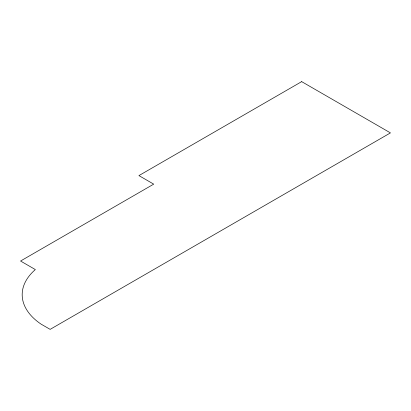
<?xml version="1.0" encoding="UTF-8"?>
<svg xmlns="http://www.w3.org/2000/svg" width="411" height="411" viewBox="0 0 411 411"><rect width="100%" height="100%" fill="white"/><g stroke="black" fill="none" stroke-linecap="round" stroke-linejoin="round"><path stroke-width="0.62" d="M301.674 81.635L138.918 175.6L153.714 184.143L20.55 261.026L35.346 269.57A78.357 45.241 0 0 0 41.095 324.14L50.142 329.365L390.45 132.892L301.674 81.635"/></g></svg>
